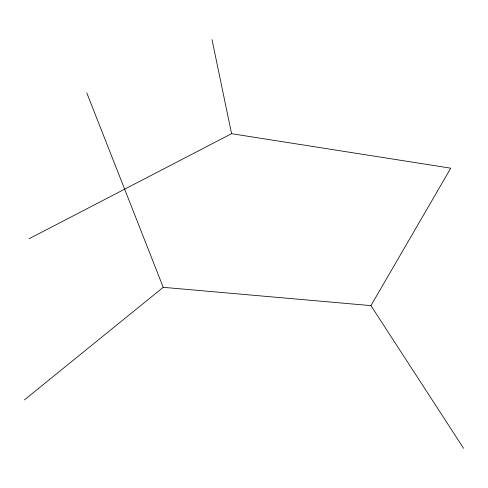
<?xml version="1.0" encoding="UTF-8"?>
<svg xmlns="http://www.w3.org/2000/svg" width="488" height="488" viewBox="0 0 488 488"><rect width="100%" height="100%" fill="white"/><g stroke="black" fill="none" stroke-linecap="round" stroke-linejoin="round"><path stroke-width="0.73" d="M463.6 448.32L370.941 305.622L450.753 168.183L231.568 133.688L29.164 238.717M24.4 399.898L163.218 287.328L370.941 305.622M86.785 92.854L163.218 287.328M212.018 39.68L231.568 133.688"/></g></svg>
